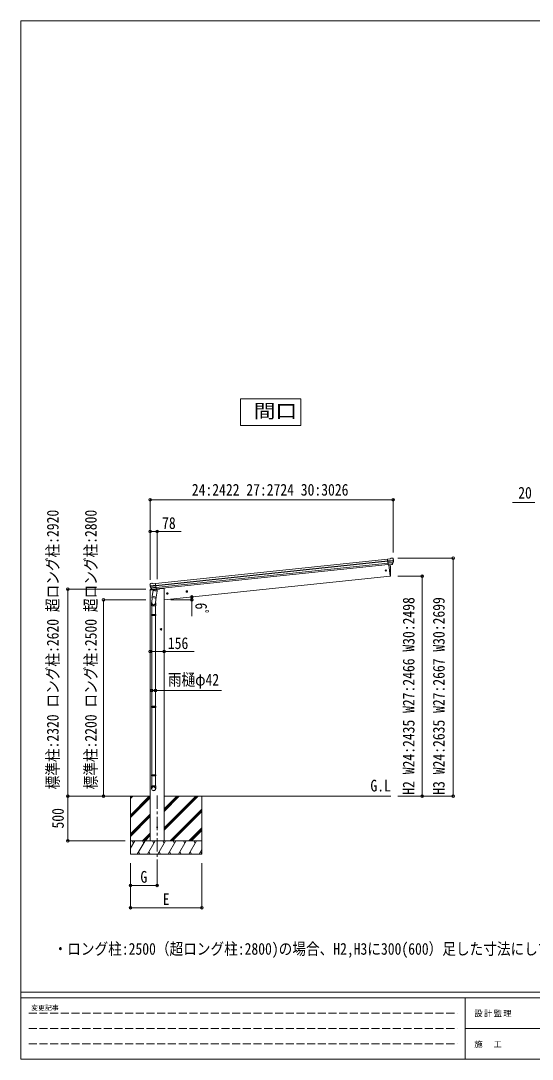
# Model space of a CAD drawing. Units: millimetres, scale not verified. Extents: x -23110 to 2444, y -5820 to 5820.
# Drawn here: x -14420 to -8687, y -5820 to 5820 of the extents above; entities that cross this region are included whole.
import ezdxf
from ezdxf.enums import TextEntityAlignment as Align

# ---------------------------------------------------------------- set-up
doc = ezdxf.new("R2010")
doc.units = ezdxf.units.MM
doc.header["$LTSCALE"] = 30
doc.header["$PDMODE"] = 32
doc.header["$PDSIZE"] = 30
doc.linetypes.add('CHAIN1', pattern=[8, 5, -1, 1, -1])
doc.linetypes.add('DASHED3', pattern=[4, 3, -1])
for name, color, linetype, lineweight in [('0-0_0', 7, 'Continuous', 9), ('0-1_本体', 5, 'CHAIN1', 9), ('0-3_ELV2', 4, 'Continuous', 9), ('0-6_OTH_LINE', 6, 'Continuous', 9), ('0-9_OUTLINE', 7, 'Continuous', 9), ('F-0_240', 7, 'Continuous', 9)]:
    doc.layers.add(name, color=color, linetype=linetype, lineweight=lineweight)
doc.layers.add('0-7_SHAPE', color=7, linetype='Continuous')
doc.styles.add('ＭＳ ゴシック', font='')
doc.styles.get('ＭＳ ゴシック').set_extended_font_data('MS Gothic')

msp = doc.modelspace()

# ---------------------------------------------------------------- linework, layer by layer
at = {"layer": '0-0_0'}
for p, q in [((-13419.91, -2871.4), (-12968.77, -2871.4)), ((-13191.02, -3082.63), (-12979.79, -2871.4)), ((-13191.02, -2898.78), (-13163.64, -2871.4)), ((-13191.02, -2884.64), (-13177.78, -2871.4)), ((-13191.02, -3096.77), (-12968.77, -2874.52)), ((-13191.02, -3110.91), (-12968.77, -2888.67)), ((-12813.27, -2871.4), (-10273.32, -2871.4)), ((-12813.27, -3253.66), (-12431.01, -2871.4)), ((-12813.27, -3225.38), (-12459.29, -2871.4)), ((-12813.27, -3239.52), (-12445.15, -2871.4)), ((-12813.27, -3041.53), (-12643.14, -2871.4)), ((-12813.27, -3027.39), (-12657.28, -2871.4)), ((-12813.27, -3013.25), (-12671.42, -2871.4)), ((-12391.02, -2871.4), (-12391.02, -3521.4)), ((-12747.16, -3371.4), (-12391.02, -3015.26)), ((-13191.02, -3294.76), (-12968.77, -3072.51)), ((-13191.02, -3308.9), (-12968.77, -3086.65)), ((-13191.02, -3323.05), (-12968.77, -3100.8)), ((-12733.02, -3371.4), (-12391.02, -3029.4)), ((-12718.88, -3371.4), (-12391.02, -3043.55)), ((-12535.03, -3371.4), (-12391.02, -3227.39)), ((-12520.89, -3371.4), (-12391.02, -3241.54)), ((-12506.74, -3371.4), (-12391.02, -3255.68)), ((-12391.02, -3371.4), (-13191.02, -3371.4)), ((-13191.02, -3455.23), (-13142.62, -3371.4)), ((-13157.62, -3397.38), (-13172.62, -3371.4)), ((-13113.75, -3521.4), (-13027.15, -3371.4)), ((-13042.15, -3397.38), (-13057.15, -3371.4)), ((-13055.53, -3371.4), (-12968.77, -3284.64)), ((-13041.39, -3371.4), (-12968.77, -3298.79)), ((-13027.24, -3371.4), (-12968.77, -3312.93)), ((-12998.28, -3521.4), (-12911.68, -3371.4)), ((-12926.68, -3397.38), (-12941.68, -3371.4)), ((-12882.81, -3521.4), (-12796.21, -3371.4)), ((-12811.21, -3397.38), (-12826.21, -3371.4)), ((-12767.34, -3521.4), (-12680.74, -3371.4)), ((-12695.74, -3397.38), (-12710.74, -3371.4)), ((-12651.87, -3521.4), (-12565.27, -3371.4)), ((-12595.27, -3371.4), (-12580.27, -3397.38)), ((-12536.4, -3521.4), (-12449.8, -3371.4)), ((-12464.8, -3397.38), (-12479.8, -3371.4)), ((-12420.93, -3521.4), (-12391.02, -3469.59)), ((-13098.75, -3495.42), (-13083.76, -3521.4)), ((-12983.28, -3495.42), (-12968.28, -3521.4)), ((-12867.81, -3495.42), (-12852.81, -3521.4)), ((-12752.34, -3495.42), (-12737.35, -3521.4)), ((-12636.87, -3495.42), (-12621.88, -3521.4)), ((-12521.4, -3495.42), (-12506.4, -3521.4)), ((-12405.93, -3495.42), (-12391.02, -3521.25))]:
    msp.add_line(p, q, dxfattribs=at)
msp.add_lwpolyline([(-13191.02, -2871.4), (-13191.02, -3521.4), (-12391.02, -3521.4)], dxfattribs=at)
at = {"layer": '0-1_本体'}
msp.add_line((-12891.02, -2862.41), (-12891.02, -3621.62), dxfattribs=at)
at = {"layer": '0-3_ELV2'}
for p, q in [((-12908.86, -489.4), (-10307.11, -215.94)), ((-10280.8, -211.16), (-10307.32, -213.95)), ((-10300.54, -278.5), (-10307.32, -213.95)), ((-10305.16, -234.48), (-10245.43, -228.2)), ((-10280.8, -211.16), (-10269.2, -204.19)), ((-10267.97, -203.78), (-10254.48, -202.37)), ((-10250.82, -203.45), (-10250.82, -203.45)), ((-10250.82, -203.45), (-10245.64, -207.65)), ((-10244.25, -211.35), (-10244.56, -209.5)), ((-12906.88, -508.29), (-10305.13, -234.84)), ((-12906.45, -512.47), (-10304.69, -239.02)), ((-12904.35, -532.33), (-10302.6, -258.88)), ((-10300.84, -275.61), (-12902.59, -549.07)), ((-10244.95, -234.07), (-10304.55, -240.34)), ((-10245.78, -250.83), (-10302.82, -256.82)), ((-10247.17, -255.49), (-10302.35, -261.29)), ((-10257.18, -273.72), (-10300.56, -278.28)), ((-10300.54, -278.5), (-10290.59, -277.46)), ((-10293.65, -277.78), (-10280.27, -405.17)), ((-10290.59, -277.46), (-10290.32, -277.52)), ((-10290.32, -277.52), (-10264.99, -274.86)), ((-10264.99, -274.86), (-10264.73, -274.74)), ((-10264.73, -274.74), (-10257.04, -273.93)), ((-10255.73, -272.07), (-10246.28, -253.76)), ((-10254.68, -272.49), (-10244.56, -254.23)), ((-10280.27, -405.17), (-12813.77, -671.45)), ((-10280.27, -405.17), (-10278.21, -404.88)), ((-12971.02, -556.56), (-12971.92, -563.39)), ((-12971.92, -563.39), (-12938.19, -559.85)), ((-12971.31, -497.97), (-12971.39, -496.1)), ((-12970.02, -493.2), (-12970.72, -494.07)), ((-12966.52, -488.89), (-12970.02, -493.2)), ((-12968.77, -3371.4), (-12968.77, -563.06)), ((-12951.51, -552.2), (-12968.36, -553.97)), ((-12906.91, -507.94), (-12966.65, -514.22)), ((-12966.52, -488.89), (-12966.52, -488.88)), ((-12965.9, -520.06), (-12906.3, -513.79)), ((-12963.16, -487.06), (-12963.16, -487.06)), ((-12948.39, -555.61), (-12962.09, -539.86)), ((-12961.6, -536.27), (-12904.57, -530.28)), ((-12947.45, -554.98), (-12960.5, -539.04)), ((-12959.27, -540.54), (-12904.1, -534.74)), ((-12938.09, -555.72), (-12945.78, -556.53)), ((-12945.69, -556.29), (-12902.31, -551.73)), ((-12944.94, -556.53), (-12943.37, -556.37)), ((-12943.37, -556.37), (-12905.83, -552.42)), ((-12937.82, -555.79), (-12938.09, -555.72)), ((-12912.48, -553.12), (-12937.82, -555.79)), ((-12935.59, -490.19), (-12909.07, -487.41)), ((-12912.23, -553.01), (-12912.48, -553.12)), ((-12902.29, -551.96), (-12912.23, -553.01)), ((-12902.29, -551.96), (-12909.07, -487.41)), ((-12905.83, -552.42), (-12904.27, -552.26)), ((-12898.17, -555.64), (-12868.9, -552.57)), ((-12864.04, -545.02), (-12864.47, -548.25)), ((-12813.27, -3371.4), (-12813.27, -542.4)), ((-12559.04, -569.77), (-12565.12, -574.18)), ((-12565.12, -574.18), (-12564.33, -581.64)), ((-12564.33, -581.64), (-12557.47, -584.69)), ((-12552.19, -572.82), (-12559.04, -569.77)), ((-12777.84, -592.76), (-12783.91, -597.17)), ((-12783.91, -597.17), (-12783.13, -604.64)), ((-12783.13, -604.64), (-12776.27, -607.69)), ((-12770.98, -595.81), (-12777.84, -592.76)), ((-12847.27, -993.45), (-12853.77, -997.2)), ((-12853.77, -997.2), (-12853.77, -1004.71)), ((-12853.77, -1004.71), (-12847.27, -1008.46)), ((-12840.77, -997.2), (-12847.27, -993.45))]:
    msp.add_line(p, q, dxfattribs=at)
for points in [[(-12949.68, -485.64), (-12949.68, -485.64), (-12963.16, -487.06)], [(-12935.59, -490.19), (-12948.39, -485.79), (-12948.39, -485.79)], [(-12813.27, -542.4), (-12833.27, -542.4), (-12864.12, -545.64)], [(-12557.47, -584.69), (-12551.4, -580.28), (-12552.19, -572.82)], [(-12776.27, -607.69), (-12770.2, -603.28), (-12770.98, -595.81)], [(-12847.27, -1008.46), (-12840.77, -1004.71), (-12840.77, -997.2)]]:
    msp.add_lwpolyline(points, dxfattribs=at)
for centre, radius in [((-10327.06, -342.62), 6.5), ((-12558.26, -577.23), 8.5), ((-12558.26, -577.23), 7.7), ((-12558.26, -577.23), 6.5), ((-12777.05, -600.23), 8.5), ((-12777.05, -600.23), 7.7), ((-12777.05, -600.23), 6.5), ((-12847.27, -1000.95), 8.5), ((-12847.27, -1000.95), 7.7), ((-12847.27, -1000.95), 6.5), ((-12891.02, -3221.4), 4.5)]:
    msp.add_circle(centre, radius, dxfattribs=at)
for centre, radius, start, end in [((-10267.66, -206.77), 3, 96.02369, 120.97631), ((-10253.96, -207.34), 5, 51.04426, 95.95574), ((-10437.8, -233), 192.44, 1.4271, 6.57578), ((-10200.15, -226.09), 45.32, 182.67122, 185.64518), ((-10445.14, -232.46), 202, 354.13916, 6), ((-11174.87, -364.96), 900, 357.63919, 5.64987), ((-10257.3, -271.04), 2.99, 285.2717, 331.00739), ((-10248.95, -252.39), 3, 332.69111, 354.20009), ((-10445.14, -232.46), 200.2, 354.20009, 359.53883), ((-10244.76, -235.41), 1.35, 95.1605, 97.91927), ((-10242.15, -233.85), 2.74, 179.02151, 184.43412), ((-10247.18, -252.78), 3, 331, 354.13916), ((-10278.63, -401.91), 3, 278, 357.63919), ((-12770.41, -476.86), 202, 186, 197.86084), ((-12968.04, -556.95), 3, 96, 172.5), ((-12777.48, -478.91), 192.44, 185.42422, 190.5729), ((-13011.37, -521.56), 45.32, 6.35482, 9.32878), ((-12962.64, -492.03), 5, 96.04426, 140.95574), ((-12968.68, -520.42), 2.74, 7.56588, 12.97849), ((-12965.8, -521.4), 1.35, 94.08073, 96.8395), ((-12770.41, -476.86), 200.2, 192.46117, 197.79991), ((-12959.82, -537.89), 3, 197.86084, 221), ((-12958.18, -537.14), 3, 197.79991, 219.30889), ((-12949.36, -488.63), 3, 71.02369, 95.97631), ((-12946.13, -553.65), 2.99, 220.99261, 266.7283), ((-12944.99, -556.04), 0.5, 240.73754, 276), ((-12904.32, -551.76), 0.5, 276, 311.26246), ((-12869.42, -547.59), 5, 276, 352.5)]:
    msp.add_arc(centre, radius, start, end, dxfattribs=at)
for centre, major_axis, ratio, start_param, end_param in [((-10246.51, -210.95), (-0.87, 5.91), 0.020485, 0.67143203, 1.56913061), ((-10251.9, -206.43), (5.88, -1.31), 0.24881, 0.46058498, 0.46410383), ((-10247.52, -209.98), (-2.34, 1.9), 0.995767, 3.98597162, 4.71238898), ((-10442.84, -254.41), (-20.92, 199.05), 0.994373, 4.71137894, 4.7277536), ((-10257.5, -270.74), (-0.11, 3), 0.642905, 3.24593831, 4.20392797), ((-10257.36, -270.95), (1.66, -2.51), 0.997631, 5.80419048, 5.89294842), ((-10257.43, -270.84), (3.53, -2.11), 0.650902, 5.25614477, 5.32895537), ((-10255.06, -270.49), (1.08, 3.13), 0.040856, 2.11350352, 2.14162489), ((-12968.39, -495.95), (1.9, 2.34), 0.995767, 1.57079633, 2.29721369), ((-12964.84, -491.57), (-5.48, -2.51), 0.24881, 5.81908147, 5.82260033), ((-12969.18, -497.11), (-0.38, 5.97), 0.020485, 4.7140547, 5.61175327), ((-12768.11, -498.8), (-20.92, 199.05), 0.994373, 1.55543171, 1.57180637), ((-12948.43, -553.57), (-1.71, 2.84), 0.040856, 4.14156042, 4.16968179), ((-12946, -553.32), (-0.51, 2.96), 0.642905, 2.07925734, 3.03724699), ((-12946.04, -553.42), (-3.02, -2.79), 0.650902, 0.95422993, 1.02704053), ((-12946.09, -553.54), (-1.1, -2.8), 0.997631, 0.39023689, 0.47899483), ((-12768.11, -498.8), (-20.92, 199.05), 0.994373, 4.71137894, 4.7277536)]:
    msp.add_ellipse(centre, major_axis=major_axis, ratio=ratio, start_param=start_param, end_param=end_param, dxfattribs=at)
at = {"layer": '0-6_OTH_LINE'}
for p, q in [((-12968.77, 451.92), (-12968.77, -445.42)), ((-12968.77, 451.92), (-10245.22, 451.92)), ((-10245.22, 451.92), (-10245.22, -141.53)), ((-12968.77, 96.65), (-12968.77, -141.53)), ((-12891.02, 96.65), (-12968.77, 96.65)), ((-12891.02, 96.65), (-12891.02, -437.25)), ((-12620.4, 96.65), (-12891.02, 96.65)), ((-9573.4, -204.35), (-10194.39, -204.35)), ((-9573.4, -204.35), (-9573.4, -2871.4)), ((-9919.55, -405.17), (-10194.39, -405.17)), ((-9919.55, -405.17), (-9919.55, -2871.4)), ((-13892.72, -551.91), (-13019.27, -551.91)), ((-13892.72, -2871.4), (-13892.72, -551.91)), ((-13492.02, -671.4), (-13019.27, -671.4)), ((-13492.02, -2871.4), (-13492.02, -671.4)), ((-12813.27, -1250.95), (-12968.77, -1250.95)), ((-12909.61, -1686.24), (-12951.61, -1686.24)), ((-13892.72, -2871.4), (-13250.63, -2871.4)), ((-13892.72, -3371.4), (-13892.72, -2871.4)), ((-13492.02, -2871.4), (-13250.63, -2871.4)), ((-9573.4, -2871.4), (-10194.39, -2871.4)), ((-9919.55, -2871.4), (-10194.39, -2871.4)), ((-13892.72, -3371.4), (-13250.63, -3371.4)), ((-13191.02, -4121.4), (-13191.02, -3622.4)), ((-13191.02, -3871.4), (-13191.02, -3622.4)), ((-12891.02, -3871.4), (-12891.02, -3622.4)), ((-12391.02, -4121.4), (-12391.02, -3622.4)), ((-13191.02, -3871.4), (-12891.02, -3871.4)), ((-13191.02, -4121.4), (-12391.02, -4121.4))]:
    msp.add_line(p, q, dxfattribs=at)
at = {"layer": '0-6_OTH_LINE', "lineweight": 18}
for p, q in [((-8659.31, 418.73), (-8908.15, 418.73)), ((-12501.62, -671.45), (-12739.41, -671.45)), ((-12501.62, -671.45), (-12501.62, -852.95)), ((-12813.27, -1250.95), (-12477.68, -1250.95)), ((-12909.61, -1686.24), (-12170.37, -1686.24))]:
    msp.add_line(p, q, dxfattribs=at)
at = {"layer": '0-6_OTH_LINE', "color": 3}
msp.add_lwpolyline([(-11955.58, 1582.73), (-11279.18, 1582.73), (-11279.18, 1283.23), (-11955.58, 1283.23)], close=True, dxfattribs=at)
at = {"layer": '0-6_OTH_LINE'}
msp.add_arc((-12739.41, -671.45), 237.79, 0, 7.8733, dxfattribs=at)
for p in [(-12968.77, 451.92), (-10245.22, 451.92), (-12968.77, 96.65), (-12891.02, 96.65), (-9573.4, -204.35), (-9919.55, -405.17), (-13892.72, -551.91), (-13492.02, -671.4), (-12503.86, -638.88), (-12501.62, -671.45), (-12968.77, -1250.95), (-12813.27, -1250.95), (-12951.61, -1686.24), (-12909.61, -1686.24), (-13892.72, -2871.4), (-13492.02, -2871.4), (-9919.55, -2871.4), (-9573.4, -2871.4), (-13892.72, -3371.4), (-13191.02, -3871.4), (-12891.02, -3871.4), (-13191.02, -4121.4), (-12391.02, -4121.4)]:
    msp.add_point(p, dxfattribs=at)
at = {"layer": '0-9_OUTLINE'}
for p, q in [((-12934.95, -564.9), (-12948.31, -630.55)), ((-12944.94, -556.53), (-12904.27, -552.26)), ((-12941.58, -556.84), (-12941.73, -557.56)), ((-12941.11, -558.69), (-12916.36, -568.44)), ((-12890.07, -574.03), (-12934.95, -564.9)), ((-12932.78, -561.98), (-12933.43, -565.21)), ((-12911.97, -553.46), (-12914.89, -567.81)), ((-12903.43, -639.68), (-12890.07, -574.03)), ((-12902.45, -550.38), (-12901.53, -550.57)), ((-12901.53, -550.57), (-12890.32, -567.49)), ((-12890.32, -567.49), (-12891.59, -573.72)), ((-12945.9, -645.84), (-12951.46, -701.56)), ((-12950.79, -642.8), (-12948.3, -630.56)), ((-12950.58, -644.2), (-12950.58, -644.2)), ((-12949.24, -645.16), (-12908.28, -653.49)), ((-12903.43, -639.68), (-12948.31, -630.55)), ((-12903, -637.55), (-12909.65, -705.29)), ((-12903.44, -639.68), (-12905.98, -652.15)), ((-12953.61, -738.72), (-12953.61, -704.37)), ((-12907.61, -738.72), (-12953.61, -738.72)), ((-12951.61, -738.72), (-12951.61, -835.47)), ((-12909.61, -738.72), (-12909.61, -835.47)), ((-12907.61, -704.07), (-12907.61, -738.72)), ((-12953.61, -837.47), (-12952.61, -835.47)), ((-12907.61, -837.47), (-12953.61, -837.47)), ((-12907.61, -845.47), (-12953.61, -845.47)), ((-12908.61, -835.47), (-12952.61, -835.47)), ((-12908.61, -847.47), (-12952.61, -847.47)), ((-12951.61, -847.47), (-12951.61, -1864.16)), ((-12909.61, -847.47), (-12909.61, -1864.16)), ((-12907.61, -837.47), (-12908.61, -835.47)), ((-12907.61, -845.47), (-12908.61, -847.47)), ((-12907.61, -837.47), (-12907.61, -845.47)), ((-12953.61, -1866.16), (-12952.61, -1864.16)), ((-12907.61, -1866.16), (-12953.61, -1866.16)), ((-12907.61, -1874.16), (-12953.61, -1874.16)), ((-12908.61, -1864.16), (-12952.61, -1864.16)), ((-12908.61, -1876.16), (-12952.61, -1876.16)), ((-12951.61, -1876.16), (-12951.61, -2631.84)), ((-12909.61, -1876.16), (-12909.61, -2631.84)), ((-12907.61, -1866.16), (-12908.61, -1864.16)), ((-12907.61, -1874.16), (-12908.61, -1876.16)), ((-12907.61, -1866.16), (-12907.61, -1874.16)), ((-12953.61, -2633.84), (-12952.61, -2631.84)), ((-12907.61, -2633.84), (-12953.61, -2633.84)), ((-12907.61, -2641.84), (-12953.61, -2641.84)), ((-12908.61, -2631.84), (-12952.61, -2631.84)), ((-12908.61, -2643.84), (-12952.61, -2643.84)), ((-12951.61, -2643.84), (-12951.61, -2753.84)), ((-12909.61, -2643.84), (-12909.61, -2753.84)), ((-12907.61, -2633.84), (-12908.61, -2631.84)), ((-12907.61, -2641.84), (-12908.61, -2643.84)), ((-12907.61, -2633.84), (-12907.61, -2641.84)), ((-12953.61, -2787.99), (-12953.61, -2753.84)), ((-12907.61, -2753.84), (-12953.61, -2753.84)), ((-12907.61, -2787.99), (-12907.61, -2753.84))]:
    msp.add_line(p, q, dxfattribs=at)
for points in [[(-12953.61, -837.47), (-12953.61, -845.47), (-12952.61, -847.47)], [(-12953.61, -1866.16), (-12953.61, -1874.16), (-12952.61, -1876.16)], [(-12953.61, -2633.84), (-12953.61, -2641.84), (-12952.61, -2643.84)]]:
    msp.add_lwpolyline(points, dxfattribs=at)
for centre, radius, start, end in [((-12944.99, -556.04), 0.5, 240.73754, 276), ((-12942.07, -556.74), 0.5, 348.5, 96), ((-12940.75, -557.76), 1, 168.5, 248.5), ((-12915.88, -567.53), 1.03, 242.53897, 344.46569), ((-12911.39, -553.62), 0.604, 93.09842, 164.70595), ((-12904.32, -551.76), 0.5, 276, 311.26246), ((-12948.89, -643.23), 1.95, 167.54017, 209.97766), ((-12948.84, -643.2), 2, 209.90962, 258.5), ((-12907.88, -651.53), 2, 258.5, 341.96843), ((-12923.61, -704.37), 30, 177.45142, 180)]:
    msp.add_arc(centre, radius, start, end, dxfattribs=at)
for centre, major_axis, ratio, start_param, end_param in [((-12930.61, -704.07), (23, 0), 0.996195, 2.62193603, 6.60747969), ((-12930.61, -704.07), (21, 0), 0.996195, 3.02154981, 6.2247991), ((-12930.61, -2786.24), (-23, 0), 0.996195, 3.14159265, 6.28318531), ((-12930.61, -2787.99), (-23, 0), 0.996195, 3.14159265, 6.28318531), ((-12930.61, -2787.99), (0, -23.43), 0.981806, 4.71238898, 7.85398163)]:
    msp.add_ellipse(centre, major_axis=major_axis, ratio=ratio, start_param=start_param, end_param=end_param, dxfattribs=at)
msp.add_ellipse((-12930.61, -2787.99), major_axis=(21, 0), ratio=0.996195, dxfattribs=at)
at = {"layer": 'F-0_240', "color": 5}
for p, q in [((-14419.99, 5820), (-14419.99, -5820)), ((-14419.99, 5820), (2020.01, 5820)), ((-14419.99, -5070), (2020.01, -5070)), ((-14419.99, -5130), (-646.75, -5130)), ((-9436.75, -5130), (-9436.75, -5820)), ((-9436.75, -5475), (-3286.75, -5475)), ((-14419.99, -5820), (2020.01, -5820))]:
    msp.add_line(p, q, dxfattribs=at)
at = {"layer": 'F-0_240', "color": 4, "linetype": 'DASHED3'}
for p, q in [((-14329.99, -5302.5), (-9526.75, -5302.5)), ((-14329.99, -5475), (-9526.75, -5475)), ((-14329.99, -5647.5), (-9526.75, -5647.5))]:
    msp.add_line(p, q, dxfattribs=at)

# ---------------------------------------------------------------- texts
at = {"layer": '0-6_OTH_LINE', "color": 2, "style": 'ＭＳ ゴシック', "width": 1.15}
msp.add_text('間口', height=154, dxfattribs=at).set_placement((-11807.09, 1322.35), align=Align.BOTTOM_LEFT)
at = {"layer": '0-6_OTH_LINE', "color": 7, "style": 'ＭＳ ゴシック', "width": 0.85}
for s, p in [('24:2422 27:2724 30:3026', (-12502.32, 457.92)), ('20', (-8843.9, 424.36)), ('78', (-12835.99, 84.38)), ('156', (-12771.16, -1261.72)), ('雨樋φ42', (-12771.16, -1671.07)), ('G', (-13078.52, -3881.4)), ('E', (-12828.52, -4131.4)), ('・ロング柱:2500（超ロング柱:2800)の場合、H2,H3に300(600）足した寸法にしてください。', (-14052.25, -4688.26))]:
    msp.add_text(s, height=132, dxfattribs=at).set_placement(p, align=Align.BOTTOM_LEFT)
for s, rotation, p in [('標準柱:2320 ロング柱:2620 超ロング柱:2920', 90, (-13956.44, -2795.35)), ('標準柱:2200 ロング柱:2500 超ロング柱:2800', 90, (-13529.9, -2795.35)), ('W24:2435 W27:2466 W30:2498', 90, (-9967.25, -2625.28)), ('W24:2635 W27:2667 W30:2699', 90, (-9629.05, -2625.28)), ('6ﾟ', 270, (-12502.07, -702.98)), ('H2', 90, (-9967.25, -2855.98)), ('H3', 90, (-9629.05, -2855.98)), ('500', 90, (-13898.72, -3233.9))]:
    msp.add_text(s, height=132, rotation=rotation, dxfattribs=at).set_placement(p, align=Align.BOTTOM_LEFT)
at = {"layer": '0-7_SHAPE', "style": 'ＭＳ ゴシック', "width": 0.85}
msp.add_text('G.L', height=132, dxfattribs=at).set_placement((-10500.28, -2858.6), align=Align.BOTTOM_LEFT)
at = {"layer": 'F-0_240', "style": 'ＭＳ ゴシック'}
msp.add_text('変更記事', height=54.99, dxfattribs=at).set_placement((-14302.76, -5287.5), align=Align.BOTTOM_LEFT)
at = {"layer": 'F-0_240', "char_height": 65.98, "attachment_point": 7, "style": 'ＭＳ ゴシック'}
for s, insert in [('\\T1.17;設計監理', (-9335.42, -5347.5)), ('\\T1.17;施\u3000工', (-9335.42, -5692.5))]:
    msp.add_mtext(s, dxfattribs=dict(at, insert=insert))

doc.saveas('drawing.dxf')
